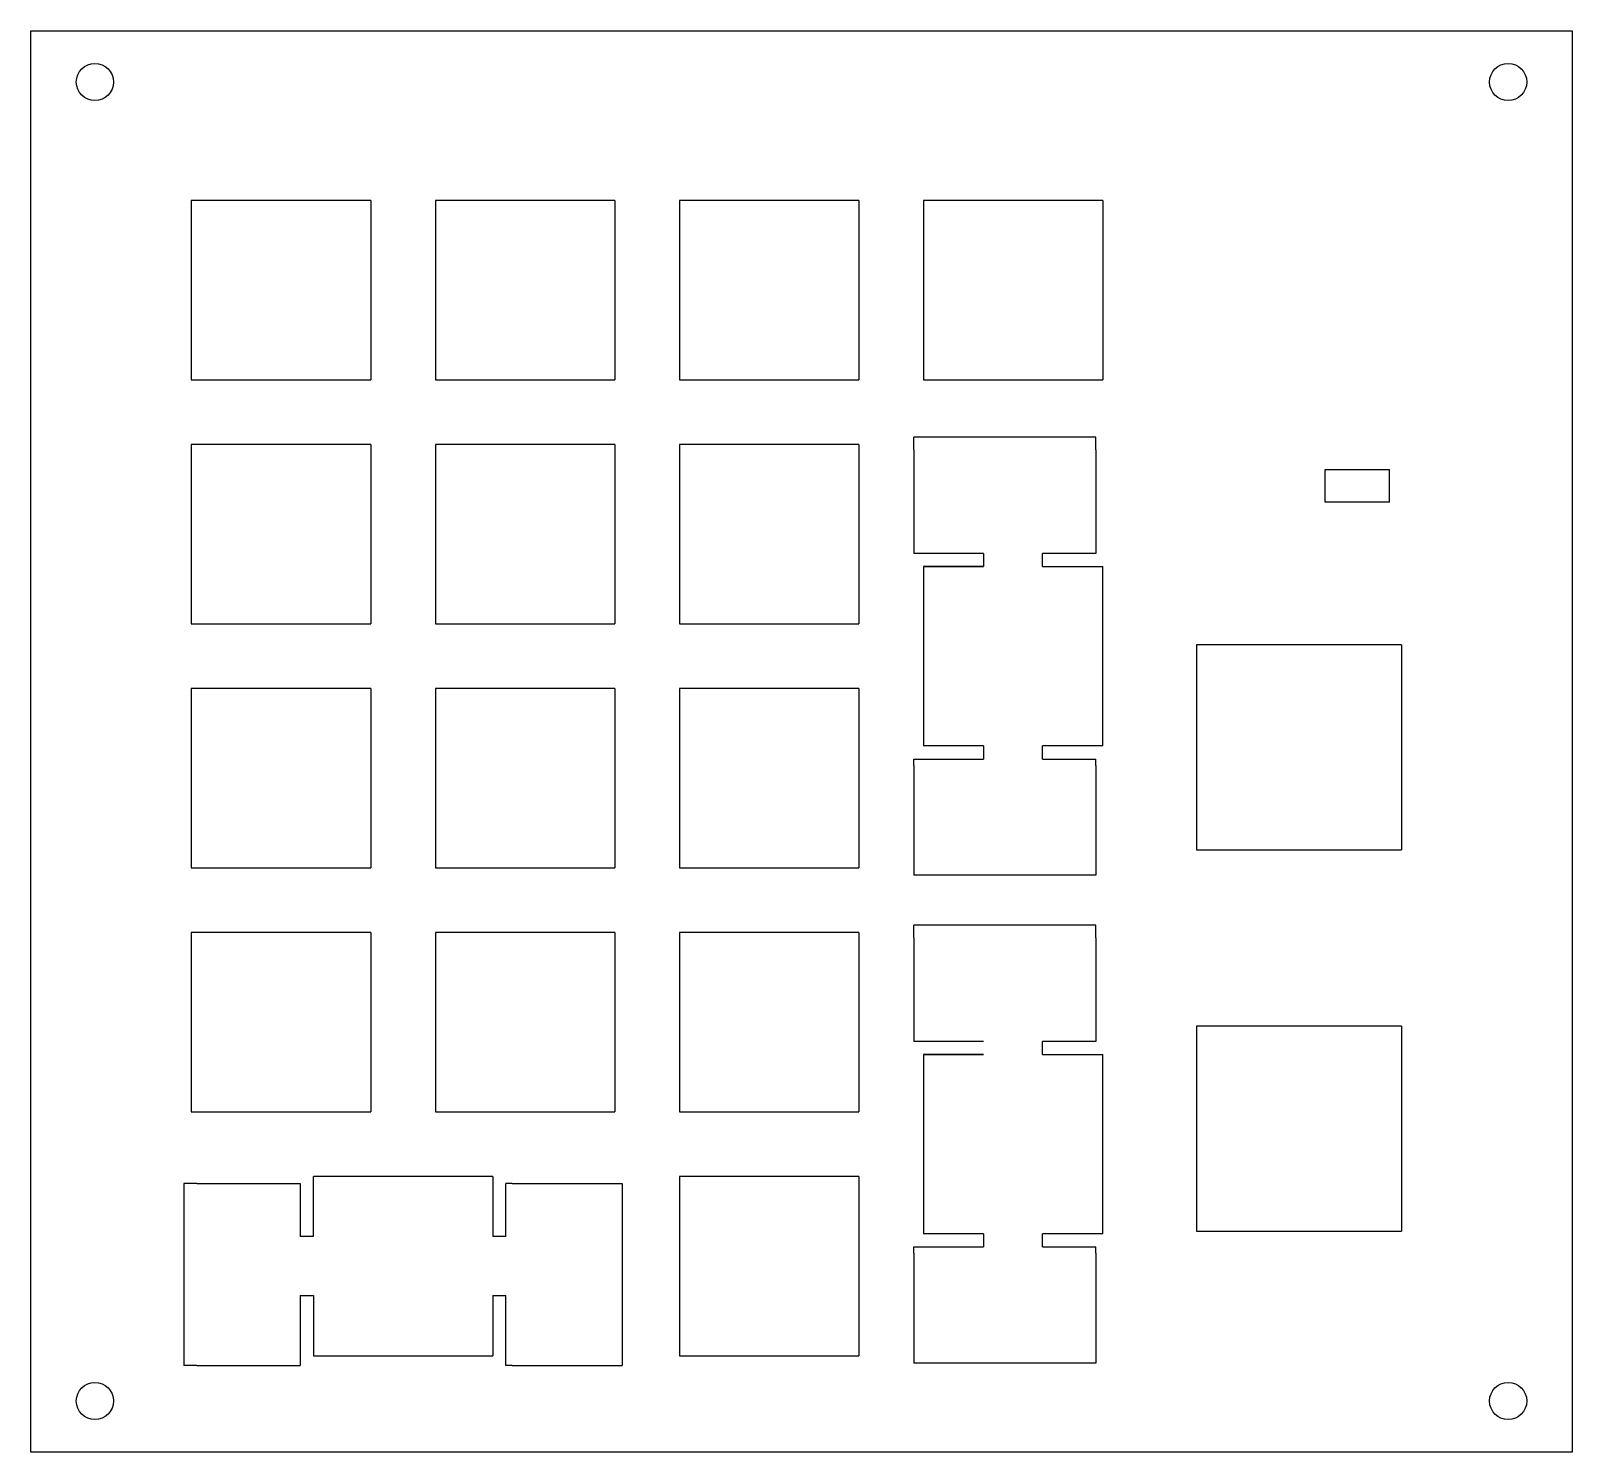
# Model space of a CAD drawing. Header units: millimetres. Extents: x -58 to 63, y -58 to 53.
import ezdxf

# ---------------------------------------------------------------- set-up
doc = ezdxf.new("R2010")
doc.units = ezdxf.units.MM
doc.layers.get('0').update_dxf_attribs({"linetype": 'CONTINUOUS'})

msp = doc.modelspace()

# ---------------------------------------------------------------- linework, layer by layer
for p, q in [((-57.77, -58.25), (-57.77, 52.7)), ((-57.77, 52.7), (62.51, 52.7)), ((62.51, 52.7), (62.51, -58.25)), ((-31.25, 39.45), (-45.25, 39.45)), ((-45.25, 39.45), (-45.25, 25.45)), ((-31.25, 39.45), (-31.25, 25.45)), ((-12.21, 39.45), (-26.2, 39.45)), ((-26.2, 39.45), (-26.2, 25.45)), ((-12.21, 39.45), (-12.21, 25.45)), ((6.83, 39.45), (-7.16, 39.45)), ((-7.16, 39.45), (-7.16, 25.45)), ((6.83, 39.45), (6.83, 25.45)), ((25.88, 39.45), (11.88, 39.45)), ((11.88, 39.45), (11.88, 25.45)), ((25.88, 39.45), (25.88, 25.45)), ((-45.25, 25.45), (-31.25, 25.45)), ((-26.2, 25.45), (-12.21, 25.45)), ((-7.16, 25.45), (6.83, 25.45)), ((11.88, 25.45), (25.88, 25.45)), ((11.13, 19.98), (11.13, 20.98)), ((25.33, 20.98), (11.13, 20.98)), ((25.33, 19.98), (25.33, 20.98)), ((-31.25, 20.4), (-45.25, 20.4)), ((-45.25, 20.4), (-45.25, 6.41)), ((-31.25, 20.4), (-31.25, 6.41)), ((-12.21, 20.4), (-26.2, 20.4)), ((-26.2, 20.4), (-26.2, 6.41)), ((-12.21, 20.4), (-12.21, 6.41)), ((6.83, 20.4), (-7.16, 20.4)), ((-7.16, 20.4), (-7.16, 6.41)), ((6.83, 20.4), (6.83, 6.41)), ((11.13, 19.98), (11.13, 12.41)), ((25.33, 19.98), (25.33, 12.41)), ((43.24, 15.92), (43.24, 18.46)), ((43.24, 18.46), (48.24, 18.46)), ((48.24, 15.92), (48.24, 18.46)), ((48.24, 15.92), (43.24, 15.92)), ((11.13, 12.41), (11.13, 11.91)), ((25.33, 12.41), (25.33, 11.91)), ((16.58, 11.91), (11.13, 11.91)), ((11.88, 10.88), (16.58, 10.88)), ((11.88, 10.88), (11.88, -3.11)), ((16.58, 10.88), (11.88, 10.88)), ((11.88, 10.88), (11.88, -3.11)), ((16.58, 10.88), (11.88, 10.88)), ((16.58, 11.91), (16.58, 10.88)), ((21.18, 10.88), (21.18, 11.91)), ((25.33, 11.91), (21.18, 11.91)), ((21.18, 10.88), (25.88, 10.88)), ((25.88, -3.11), (25.88, 10.88)), ((-45.25, 6.41), (-31.25, 6.41)), ((-26.2, 6.41), (-12.21, 6.41)), ((-7.16, 6.41), (6.83, 6.41)), ((49.2, 4.78), (33.2, 4.78)), ((33.2, 4.78), (33.2, -11.22)), ((49.2, 4.78), (49.2, -11.22)), ((-31.25, 1.36), (-45.25, 1.36)), ((-45.25, 1.36), (-45.25, -12.63)), ((-31.25, 1.36), (-31.25, -12.63)), ((-12.21, 1.36), (-26.2, 1.36)), ((-26.2, 1.36), (-26.2, -12.63)), ((-12.21, 1.36), (-12.21, -12.63)), ((6.83, 1.36), (-7.16, 1.36)), ((-7.16, 1.36), (-7.16, -12.63)), ((6.83, 1.36), (6.83, -12.63)), ((16.58, -3.11), (11.88, -3.11)), ((16.58, -3.11), (16.58, -4.14)), ((21.18, -4.14), (21.18, -3.11)), ((25.88, -3.11), (21.18, -3.11)), ((11.13, -4.64), (11.13, -4.14)), ((11.13, -4.14), (16.58, -4.14)), ((11.13, -4.64), (11.13, -12.21)), ((21.18, -4.14), (25.33, -4.14)), ((25.33, -4.64), (25.33, -4.14)), ((25.33, -4.64), (25.33, -12.21)), ((33.2, -11.22), (49.2, -11.22)), ((-45.25, -12.63), (-31.25, -12.63)), ((-26.2, -12.63), (-12.21, -12.63)), ((-7.16, -12.63), (6.83, -12.63)), ((11.13, -12.21), (11.13, -13.21)), ((25.33, -13.21), (11.13, -13.21)), ((25.33, -12.21), (25.33, -13.21)), ((-31.25, -17.68), (-45.25, -17.68)), ((-45.25, -17.68), (-45.25, -31.68)), ((-31.25, -17.68), (-31.25, -31.68)), ((-12.21, -17.68), (-26.2, -17.68)), ((-26.2, -17.68), (-26.2, -31.68)), ((-12.21, -17.68), (-12.21, -31.68)), ((6.83, -17.68), (-7.16, -17.68)), ((-7.16, -17.68), (-7.16, -31.68)), ((6.83, -17.68), (6.83, -31.68)), ((11.13, -18.11), (11.13, -17.11)), ((25.33, -17.11), (11.13, -17.11)), ((25.33, -18.11), (25.33, -17.11)), ((11.13, -18.11), (11.13, -25.68)), ((11.13, -18.11), (11.13, -25.68)), ((25.33, -18.11), (25.33, -25.68)), ((25.33, -18.11), (25.33, -25.68)), ((49.2, -25), (33.2, -25)), ((33.2, -25), (33.2, -41)), ((49.2, -25), (49.2, -41)), ((11.13, -25.68), (11.13, -26.18)), ((16.58, -26.18), (11.13, -26.18)), ((21.18, -27.2), (21.18, -26.18)), ((25.33, -26.18), (21.18, -26.18)), ((25.33, -25.68), (25.33, -26.18)), ((11.88, -27.2), (11.88, -41.2)), ((11.88, -27.2), (11.88, -41.2)), ((16.58, -27.2), (11.88, -27.2)), ((11.88, -27.2), (16.58, -27.2)), ((16.58, -27.2), (11.88, -27.2)), ((21.18, -27.2), (25.88, -27.2)), ((25.88, -41.2), (25.88, -27.2)), ((-45.25, -31.68), (-31.25, -31.68)), ((-26.2, -31.68), (-12.21, -31.68)), ((-7.16, -31.68), (6.83, -31.68)), ((-44.82, -37.28), (-45.82, -37.28)), ((-45.82, -37.28), (-45.82, -51.47)), ((-44.82, -37.28), (-37.25, -37.28)), ((-37.25, -37.28), (-36.75, -37.28)), ((-36.75, -37.28), (-36.75, -41.42)), ((-21.73, -36.73), (-35.72, -36.73)), ((-35.72, -41.42), (-35.72, -36.73)), ((-21.73, -36.73), (-21.73, -41.42)), ((-20.21, -37.28), (-20.71, -37.28)), ((-20.71, -41.42), (-20.71, -37.28)), ((-20.21, -37.28), (-12.63, -37.28)), ((-12.63, -37.28), (-11.63, -37.28)), ((-11.63, -37.28), (-11.63, -51.47)), ((6.83, -36.73), (-7.16, -36.73)), ((-7.16, -36.73), (-7.16, -50.72)), ((6.83, -36.73), (6.83, -50.72)), ((-35.72, -41.42), (-36.75, -41.42)), ((-20.71, -41.42), (-21.73, -41.42)), ((16.58, -41.2), (11.88, -41.2)), ((16.58, -41.2), (16.58, -42.22)), ((25.88, -41.2), (21.18, -41.2)), ((21.18, -42.22), (21.18, -41.2)), ((33.2, -41), (49.2, -41)), ((11.13, -42.72), (11.13, -42.22)), ((11.13, -42.22), (16.58, -42.22)), ((11.13, -42.72), (11.13, -50.3)), ((11.13, -42.72), (11.13, -50.3)), ((21.18, -42.22), (25.33, -42.22)), ((25.33, -42.72), (25.33, -42.22)), ((25.33, -42.72), (25.33, -50.3)), ((25.33, -42.72), (25.33, -50.3)), ((-36.75, -46.02), (-35.72, -46.02)), ((-36.75, -46.02), (-36.75, -51.47)), ((-35.72, -46.02), (-35.72, -50.72)), ((-21.73, -46.02), (-20.71, -46.02)), ((-21.73, -46.02), (-21.73, -50.72)), ((-20.71, -51.47), (-20.71, -46.02)), ((11.13, -50.3), (11.13, -51.3)), ((25.33, -50.3), (25.33, -51.3)), ((-44.82, -51.47), (-45.82, -51.47)), ((-44.82, -51.47), (-37.25, -51.47)), ((-37.25, -51.47), (-36.75, -51.47)), ((-35.72, -50.72), (-21.73, -50.72)), ((-20.21, -51.47), (-20.71, -51.47)), ((-20.21, -51.47), (-12.63, -51.47)), ((-12.63, -51.47), (-11.63, -51.47)), ((-7.16, -50.72), (6.83, -50.72)), ((25.33, -51.3), (11.13, -51.3)), ((62.51, -58.25), (-57.77, -58.25))]:
    msp.add_line(p, q)
for centre in [(-52.77, 48.7), (57.51, 48.7), (-52.77, -54.25), (57.51, -54.25)]:
    msp.add_circle(centre, 1.45)

doc.saveas('drawing.dxf')
